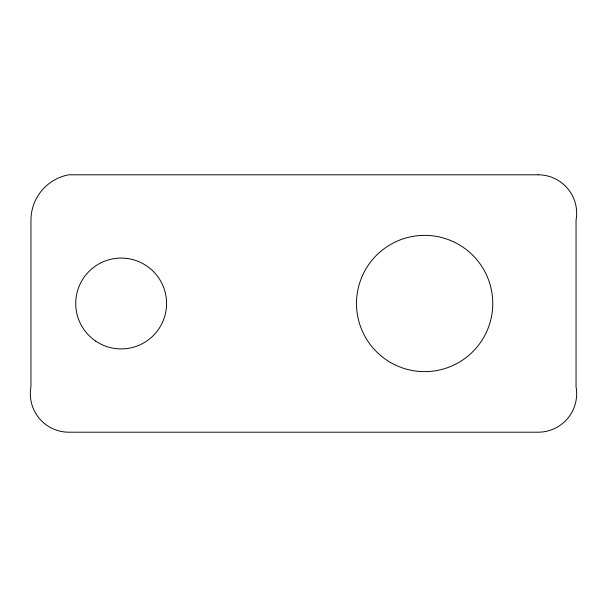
<?xml version="1.0" encoding="UTF-8"?>
<svg xmlns="http://www.w3.org/2000/svg" width="607" height="607" viewBox="0 0 607 607"><rect width="100%" height="100%" fill="white"/><g stroke="black" fill="none" stroke-linecap="round" stroke-linejoin="round"><path stroke-width="0.91" d="M538.189 174.801L68.811 174.801A46.178 46.178 0 0 0 30.957 220.22L30.957 386.78A38.484 38.484 0 0 0 68.811 432.199L538.189 432.199A38.484 38.484 0 0 0 576.043 386.78L576.043 220.22A38.484 38.484 0 0 0 538.189 174.801M95.671 341.096A45.426 45.426 0 0 0 166.462 306.77A45.426 45.426 0 0 0 101.339 262.626A45.426 45.426 0 0 0 95.671 341.096M390.559 362.508A68.136 68.136 0 0 0 492.763 303.5A68.136 68.136 0 0 0 390.559 244.492A68.136 68.136 0 0 0 390.559 362.508"/></g></svg>
